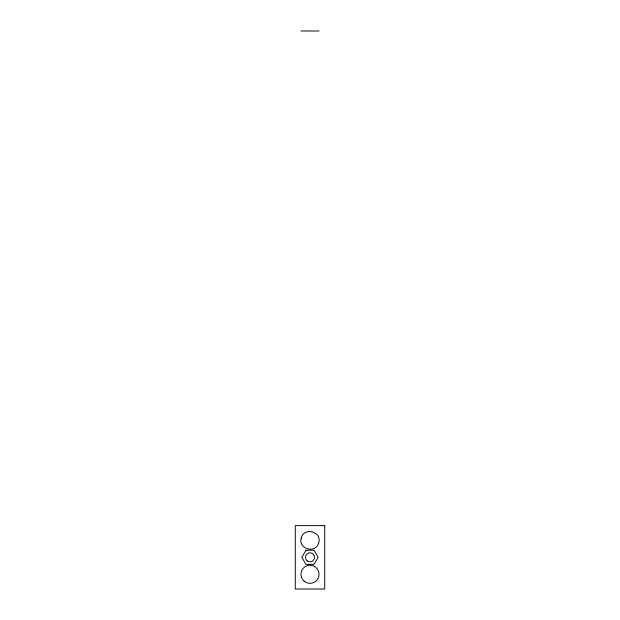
<?xml version="1.0" encoding="UTF-8"?>
<svg xmlns="http://www.w3.org/2000/svg" width="620" height="620" viewBox="0 0 620 620"><rect width="100%" height="100%" fill="white"/><g stroke="black" fill="none" stroke-linecap="round" stroke-linejoin="round"><path stroke-width="0.93" d="M300.94 31L319.052 31M301.25 538.028C297.817 549.15 316.154 554.063 318.742 542.709C322.175 531.588 303.831 526.675 301.25 538.028M305.923 550.25L301.847 557.31L305.923 564.363L314.069 564.363L318.145 557.31L314.069 550.25L305.923 550.25M324.717 525.62L295.283 525.62L295.283 589L324.717 589L324.717 525.62M304.048 581.111A9.052 9.052 0 0 0 318.882 576.027A9.052 9.052 0 0 0 307.063 565.719A9.052 9.052 0 0 0 304.048 581.111M307.195 560.86A4.526 4.526 0 0 0 314.472 557.961A4.526 4.526 0 0 0 308.318 553.102A4.526 4.526 0 0 0 307.195 560.86"/></g></svg>
